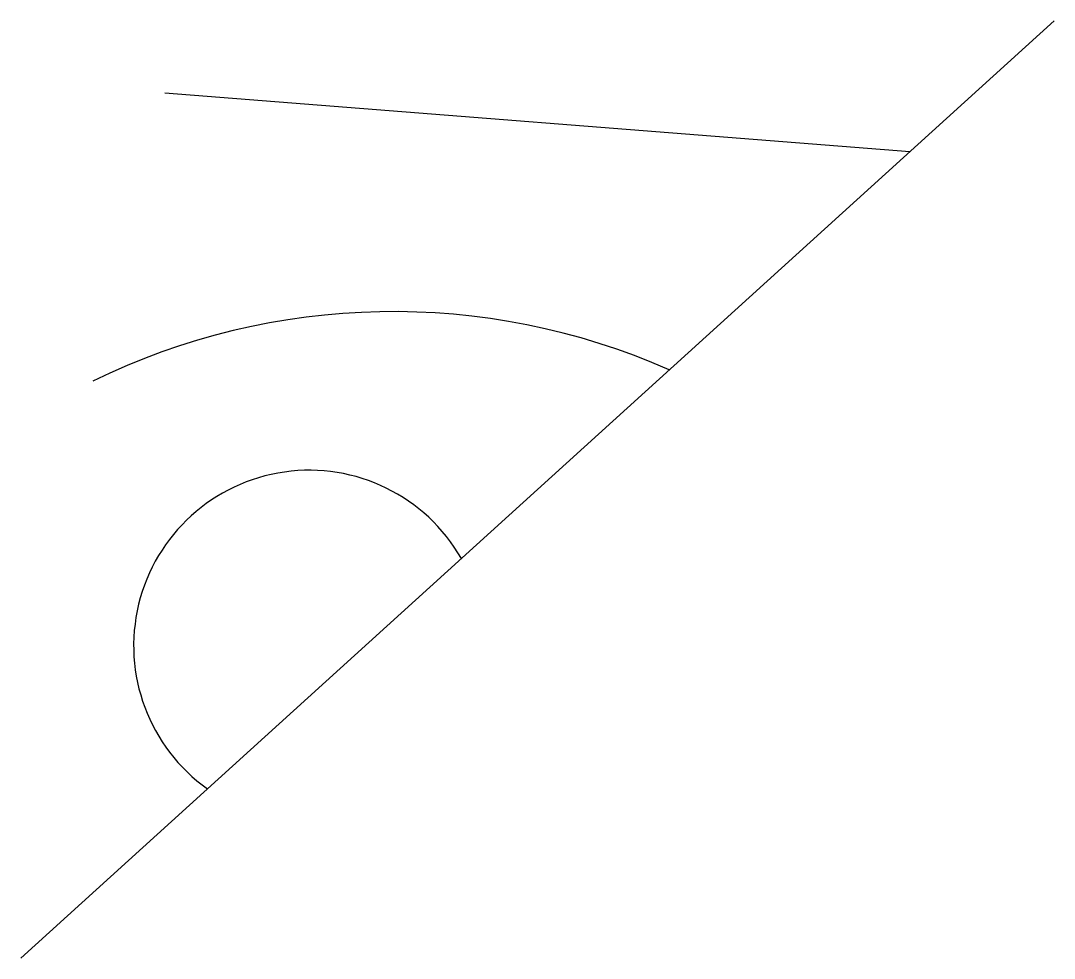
# Model space of a CAD drawing. Header units: millimetres. Extents: x -3 to 40, y -3 to 36.
import ezdxf

# ---------------------------------------------------------------- set-up
doc = ezdxf.new("R2010")
doc.units = ezdxf.units.MM
doc.layers.get('0').update_dxf_attribs({"lineweight": 25, "true_color": 0xffffff})

msp = doc.modelspace()

# ---------------------------------------------------------------- linework, layer by layer
for p, q in [((40, 36), (-3, -3)), ((3, 33), (33.994, 30.553))]:
    msp.add_line(p, q)
for centre, radius, start, end in [((12.5, -4.5), 28.399, 66.1484, 116.1139), ((9, 10), 7.3, 29.8073, 234.6073)]:
    msp.add_arc(centre, radius, start, end)

doc.saveas('drawing.dxf')
